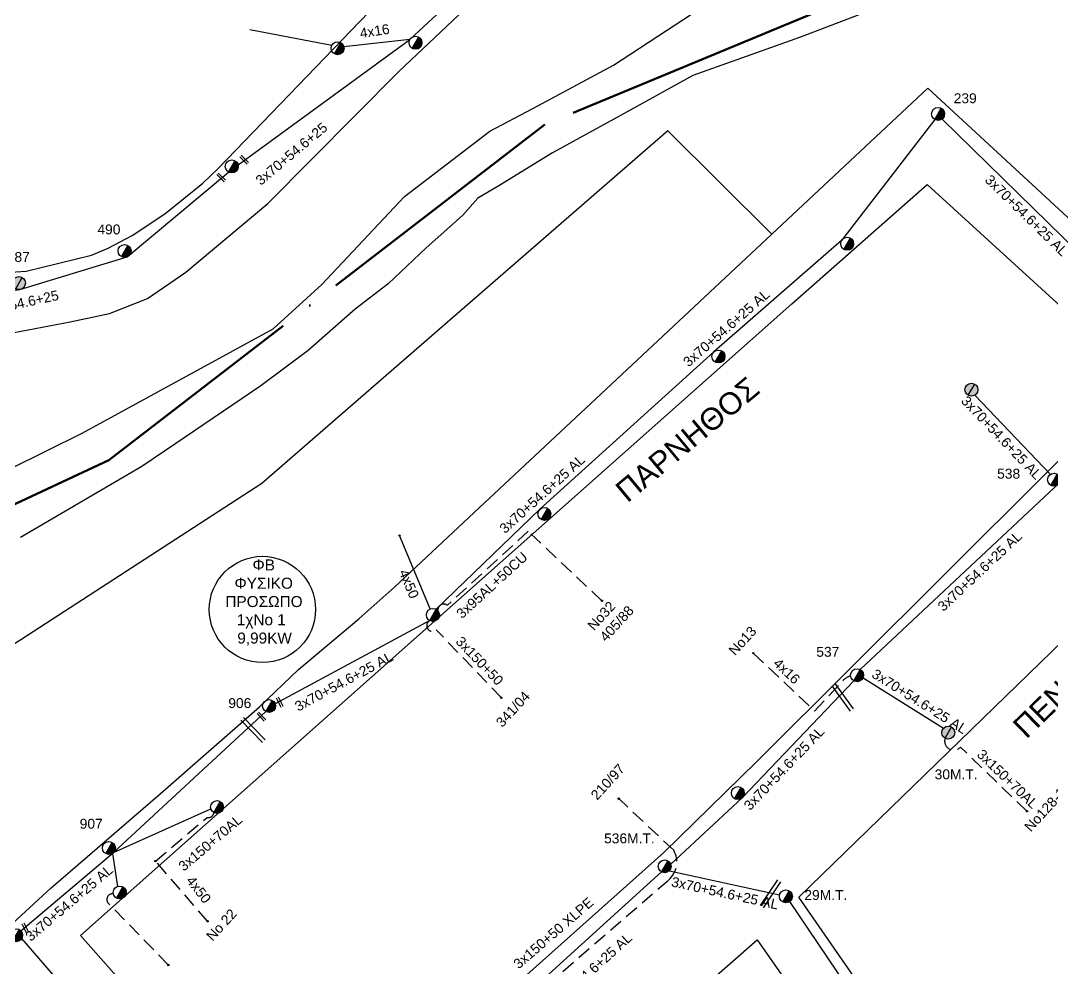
# Model space of a CAD drawing. Header units: millimetres. Extents: x 4998 to 7216, y 1887 to 2914.
# Drawn here: x 6443.3 to 6631, y 2391.1 to 2563.5 of the extents above; entities that cross this region are included whole.
import ezdxf
from ezdxf.enums import TextEntityAlignment as Align

# ---------------------------------------------------------------- set-up
doc = ezdxf.new("R2010")
doc.units = ezdxf.units.MM
doc.linetypes.add('ACAD_ISO04W100', pattern=[30, 24, -3, 0, -3])
doc.linetypes.add('DASHED', pattern=[19.05, 12.7, -6.35])
for name, color, linetype, lineweight in [('3x150+50', 7, 'Continuous', 30), ('3x150+50 XLPE', 7, 'SYN_LINE', 30), ('3x150+70AL', 7, 'DASHED', 30), ('3x70+54.6+25 AL', 7, 'SYN_LINE', 30), ('3x95AL+50CU', 7, 'Continuous', 30), ('4x120+25 AL', 7, 'SYN_LINE', 30), ('4x16', 7, 'Continuous', 30), ('4x50', 7, 'Continuous', 30), ('4x50AL', 7, 'Continuous', 30), ('Υπόβαθρο ΔΕΗ', 7, 'Continuous', 30)]:
    doc.layers.add(name, color=color, linetype=linetype, lineweight=lineweight)
for name, color, linetype in [('text οδών', 7, 'Continuous'), ('text_kalodion', 7, 'Continuous'), ('Άγνωστα', 7, 'Continuous'), ('Μηχανική τομή', 7, 'Continuous'), ('Στύλος Ξύλινος', 7, 'Continuous'), ('Στύλος Ξύλινος @ 1', 7, 'Continuous'), ('Στύλος ΦΜ', 7, 'Continuous'), ('Στύλος ΦΜ @ 1', 7, 'Continuous'), ('Συνδέσεις', 7, 'Continuous'), ('Τομή', 7, 'Continuous')]:
    doc.layers.add(name, color=color, linetype=linetype)
doc.styles.get("Standard").update_dxf_attribs({"font": 'ARIAL.TTF'})
doc.linetypes.add('PRANES_1r', pattern='A,0.5,[137,SPECLINE.shx,S=1,R=180,X=0,Y=0],0.5', length=1)
doc.linetypes.add('SYN_LINE', pattern='A,0.5,-0.0001,["/\\/\\/\\/",Standard,S=0.1,R=0,X=0,Y=-0.05],-0.25', length=0.7501)

# ---------------------------------------------------------------- blocks, each defined once
blk = doc.blocks.new('ΥΠΑΡΧΩΝ ΤΣΙΜΕΝΤΕΝΙΟΣ ΣΤΥΛΟΣ')
at = {"layer": 'Στύλος ΦΜ'}
blk.add_hatch(color=7, dxfattribs=at).paths.add_polyline_path([(-1.29, -2.28, 0.574793), (2.62, 0, 0.268822), (1.3, 2.27)])
at = {"layer": 'Στύλος ΦΜ', "color": 7}
blk.add_line((-1.29, -2.28), (1.3, 2.27), dxfattribs=at)
blk.add_circle((0, 0), 2.62, dxfattribs=at)
at = {"layer": 'Στύλος ΦΜ', "flags": 4}
for tag, p in [('ΑΡΙΘΜΟΣ', (-4.68, 8.05)), ('ΤΥΠΟΣ', (-4.91, 3.03))]:
    blk.add_attdef(tag, p, '', height=4, dxfattribs=at)
blk = doc.blocks.new('ΥΠΑΡΧΩΝ ΞΥΛΙΝΟΣ ΣΤΥΛΟΣ')
at = {"layer": 'Στύλος Ξύλινος'}
h = blk.add_hatch(color=7, dxfattribs=at)
h.paths.add_polyline_path([(-2.62, 0, 0.270008), (-1.29, -2.28), (1.3, 2.27, 0.576266)])
h.paths.add_polyline_path([(-1.29, -2.28, 0.574793), (2.62, 0, 0.268822), (1.3, 2.27)])
at = {"layer": 'Στύλος Ξύλινος', "color": 7}
blk.add_line((-1.29, -2.28), (1.3, 2.27), dxfattribs=at)
blk.add_circle((0, 0), 2.62, dxfattribs=at)
at = {"layer": 'Στύλος Ξύλινος', "flags": 4}
for tag, p in [('ΑΡΙΘΜΟΣ', (-4.91, 8.6)), ('ΤΥΠΟΣ', (-4.85, 3.39))]:
    blk.add_attdef(tag, p, '', height=4, dxfattribs=at)
blk = doc.blocks.new('ΤΟΜΗ')
at = {"layer": 'Τομή', "ltscale": 40}
for p, q in [((-5.68, 0), (17.06, 0)), ((-5.68, -2.77), (17.06, -2.77))]:
    blk.add_line(p, q, dxfattribs=at)
blk = doc.blocks.new('_ΣΥΝΔΕΣΗ')
at = {"layer": 'Συνδέσεις', "linetype": 'SYN_LINE', "ltscale": 40}
blk.add_hatch(color=256, dxfattribs=at).paths.add_polyline_path([(0.5, -0.01, 1), (-0.5, -0.01, 1)])
at = {"layer": 'Συνδέσεις'}
blk.add_circle((0, -0.01), 0.5, dxfattribs=at)
blk = doc.blocks.new('ΜΗΧΑΝΙΚΗ ΤΟΜΗ')
at = {"layer": 'Μηχανική τομή', "ltscale": 40}
for p, q in [((-1.89, 0.78), (5.68, 0.78)), ((-1.89, -0.78), (5.68, -0.78))]:
    blk.add_line(p, q, dxfattribs=at)

msp = doc.modelspace()

# ---------------------------------------------------------------- linework, layer by layer
at = {"lineweight": -3, "ltscale": 0.2}
msp.add_circle((6487.26, 2456.37), 9.67, dxfattribs=at)
at = {"layer": '3x150+50', "color": 30, "linetype": 'DASHED', "lineweight": -3, "ltscale": 0.2}
msp.add_lwpolyline([(6530.75, 2440.3), (6518.9, 2452.66, -1.120981), (6517.71, 2454.35, -49.458397)], format="xyb", dxfattribs=at)
at = {"layer": '3x150+50 XLPE', "color": 62, "linetype": 'DASHED', "lineweight": -3, "ltscale": 0.2}
msp.add_lwpolyline([(6525.82, 2380.47, 0.506627), (6533.31, 2383.03), (6561.21, 2407.17, 0.359949), (6562.11, 2412.55), (6552.11, 2421.94)], format="xyb", dxfattribs=at)
at = {"layer": '3x150+70AL', "color": 27, "linetype": 'DASHED', "lineweight": -3, "ltscale": 0.2}
msp.add_lwpolyline([(6626.41, 2419.63), (6614.28, 2431.31, -0.807266), (6611.5, 2432.93, 33.261886)], format="xyb", dxfattribs=at)
at = {"layer": '3x150+70AL', "color": 6, "linetype": 'DASHED', "lineweight": -3, "ltscale": 0.2}
msp.add_lwpolyline([(6467.8, 2410.58), (6477.18, 2418.54, 0.477068), (6478.42, 2419.39, -873.938368)], format="xyb", dxfattribs=at)
at = {"layer": '3x70+54.6+25 AL', "color": 133, "linetype": 'SYN_LINE', "lineweight": -3, "ltscale": 20}
for points in [[(6482.83, 2537.28), (6514.11, 2560.1), (6528.22, 2573.28), (6544.59, 2588.57)], [(6373.4, 2499.32), (6402.58, 2503), (6426.11, 2512.23), (6443.09, 2514.59), (6462.68, 2520.55), (6481.1, 2535.97)]]:
    msp.add_lwpolyline(points, dxfattribs=at)
at = {"layer": '3x70+54.6+25 AL', "color": 30, "linetype": 'SYN_LINE', "lineweight": -3, "ltscale": 20}
for points in [[(6609.65, 2545.53), (6592.67, 2523.54), (6569.44, 2503.25), (6537.77, 2474.62), (6518.87, 2456.4)], [(6656.11, 2504.66), (6635.8, 2521.34), (6610.96, 2545.63)], [(6517.71, 2454.35), (6489.6, 2439.17)]]:
    msp.add_lwpolyline(points, dxfattribs=at)
at = {"layer": '3x70+54.6+25 AL', "color": 27, "linetype": 'SYN_LINE', "lineweight": -3, "ltscale": 20}
for points in [[(6683.01, 2521.31), (6657.9, 2503.2), (6632.41, 2479.5), (6596.07, 2445.42)], [(6630.67, 2480.96), (6616.89, 2495.35)], [(6596.57, 2443.95), (6611.24, 2434.79)]]:
    msp.add_lwpolyline(points, dxfattribs=at)
at = {"layer": '3x70+54.6+25 AL', "color": 62, "linetype": 'SYN_LINE', "lineweight": -3, "ltscale": 20}
for points in [[(6561.58, 2410.03), (6574.64, 2422.15), (6594.9, 2443.38)], [(6496.09, 2351.18), (6530.75, 2382.16), (6559.89, 2408.6)], [(6561.32, 2408.8), (6581.38, 2404.42)]]:
    msp.add_lwpolyline(points, dxfattribs=at)
at = {"layer": '3x70+54.6+25 AL', "color": 6, "linetype": 'SYN_LINE', "lineweight": -3, "ltscale": 20}
for points in [[(6443.32, 2397.88), (6460.18, 2412.16), (6487.9, 2437.78)], [(6460.18, 2412.16), (6477.87, 2420.08)], [(6486.51, 2345.38), (6466.61, 2369.73), (6443.48, 2396.51)]]:
    msp.add_lwpolyline(points, dxfattribs=at)
at = {"layer": '3x95AL+50CU', "color": 30, "linetype": 'DASHED', "lineweight": -3, "ltscale": 0.2}
msp.add_lwpolyline([(6549.04, 2457.95), (6535.64, 2470.6), (6520.93, 2457.13, 0.696302), (6519.22, 2456.1, -74.498857)], format="xyb", dxfattribs=at)
at = {"layer": '4x120+25 AL', "color": 133, "linetype": 'SYN_LINE', "lineweight": -3, "ltscale": 20}
msp.add_lwpolyline([(6499.89, 2559.01), (6484.95, 2561.84)], dxfattribs=at)
at = {"layer": '4x16', "color": 133, "linetype": 'SYN_LINE', "lineweight": -3, "ltscale": 15}
msp.add_lwpolyline([(6514.11, 2560.1), (6502.1, 2558.77)], dxfattribs=at)
at = {"layer": '4x16', "color": 27, "linetype": 'DASHED', "lineweight": -3, "ltscale": 0.2}
msp.add_lwpolyline([(6576.6, 2448.42), (6587.75, 2437.89), (6592.88, 2443.39, -0.133423), (6594.31, 2444.28, -41.303454)], format="xyb", dxfattribs=at)
at = {"layer": '4x50', "color": 30, "linetype": 'SYN_LINE', "lineweight": -3, "ltscale": 20}
msp.add_lwpolyline([(6517.81, 2456.46), (6512.21, 2469.81)], dxfattribs=at)
at = {"layer": '4x50', "color": 6, "linetype": 'Continuous', "lineweight": -3, "ltscale": 0.2}
msp.add_lwpolyline([(6459.97, 2411.98), (6460.92, 2405.98)], dxfattribs=at)
at = {"layer": '4x50', "color": 6, "linetype": 'DASHED', "lineweight": -3, "ltscale": 0.2}
msp.add_lwpolyline([(6477.29, 2399.62), (6467.8, 2410.58)], dxfattribs=at)
msp.add_lwpolyline([(6470.14, 2391.67), (6459.26, 2402.85, -0.710807), (6460.15, 2404.62, -0.613613)], format="xyb", dxfattribs=at)
at = {"layer": '4x50AL', "color": 1, "linetype": 'Continuous', "lineweight": -3, "ltscale": 0.2}
msp.add_lwpolyline([(6621.92, 2361.12), (6602.25, 2375.05), (6583.23, 2403.21)], dxfattribs=at)
at = {"layer": 'Υπόβαθρο ΔΕΗ', "color": 1, "linetype": 'ACAD_ISO04W100', "lineweight": 50, "ltscale": 2}
msp.add_lwpolyline([(6875.63, 2894.56), (6877.34, 2846.94), (6789.46, 2728.42), (6770.52, 2707.68), (6735.34, 2642.61), (6643.69, 2588.11), (6538.68, 2544.64), (6459.34, 2483.54), (6366.41, 2440.13), (6240.21, 2423.29), (6175.15, 2420.75), (6157.42, 2411.94), (6117.06, 2377.02), (6097.86, 2354.42), (6056.76, 2253.54), (6013.41, 2177.22), (5914.93, 2205.37), (5712.02, 2301.75), (5516.53, 2394.53), (5477.12, 2307.98), (5198.63, 2458.37), (5075.92, 2223.97), (5041.82, 2232.51)], dxfattribs=at)
at = {"layer": 'Υπόβαθρο ΔΕΗ', "linetype": 'PRANES_1r', "lineweight": -3, "ltscale": 0.2}
for points in [[(6434.9, 2478.8), (6454.46, 2488.44), (6489.25, 2507.44), (6498.08, 2515.5), (6513.11, 2531.52), (6528.64, 2543.39), (6536.49, 2547.57), (6551.17, 2555.41), (6565.53, 2564.8), (6582.93, 2572.9), (6594.04, 2575.64), (6606.93, 2580.14), (6629.43, 2587.99), (6647.01, 2594.13), (6660.72, 2604.12), (6691.54, 2623.96), (6706.98, 2633.73), (6738.15, 2653.35)], [(6742.07, 2644.92), (6729.85, 2628.89), (6716.49, 2621.47), (6665.51, 2596.88), (6654.41, 2588.6), (6644.48, 2583.23), (6585.03, 2560.47), (6565.6, 2553.57), (6553.11, 2546.66), (6540.07, 2539.45), (6530.26, 2533.49), (6526.49, 2531.2), (6523.75, 2528.11), (6519.74, 2524.55), (6517.05, 2522.17), (6510.12, 2515.63), (6504.17, 2511.02), (6495.58, 2503.52), (6486.95, 2497.04), (6471.53, 2486.6), (6465.31, 2482.38), (6443.26, 2469.48)]]:
    msp.add_lwpolyline(points, dxfattribs=at)
at = {"layer": 'Υπόβαθρο ΔΕΗ', "color": 7, "lineweight": -3}
for points in [[(6436.94, 2505.82), (6452.29, 2508.69), (6459.44, 2510.21), (6466.36, 2512.97), (6473.32, 2517.74), (6488.28, 2530.26), (6512.11, 2554.3), (6599.34, 2636.7)], [(6434.81, 2517.33), (6444.28, 2517.91), (6456.19, 2520.85), (6459.18, 2522.15), (6463.59, 2524.42), (6469.49, 2528.37), (6476.43, 2533.94), (6479.22, 2536.6), (6530.82, 2590.26), (6433.44, 2607.76)], [(6682.69, 2524.46), (6657.53, 2505.79), (6608.37, 2551.22), (6579.95, 2524.66), (6561.02, 2543.5), (6487.18, 2479.27), (6443.27, 2450.84), (6426.21, 2440.03), (6413.95, 2426.28), (6439.41, 2397.09), (6448.81, 2405.68), (6468.65, 2422.81), (6486.72, 2438.65), (6493.84, 2445.45), (6504.81, 2454.64), (6511.36, 2460.47), (6525.8, 2474.04), (6525.8, 2474.04), (6547.06, 2493.88), (6579.95, 2524.66)]]:
    msp.add_lwpolyline(points, dxfattribs=at)
for points in [[(6454.17, 2397.06), (6583.61, 2511.99), (6608.26, 2533.7), (6647.08, 2498.29), (6577.14, 2428.58), (6560.34, 2412.14), (6493.52, 2352.5)], [(6584.9, 2403.99), (6666.46, 2483.22), (6715.32, 2446.74), (6660.58, 2396.56), (6622.87, 2362.28), (6609.09, 2373.08), (6602.94, 2377.92)], [(6577.33, 2396.23), (6593.44, 2373.16), (6613.8, 2355.69), (6576.13, 2326.12), (6550.13, 2298.48), (6509.99, 2337.23)]]:
    msp.add_lwpolyline(points, close=True, dxfattribs=at)

# ---------------------------------------------------------------- block references
at = {"layer": 'Μηχανική τομή', "lineweight": -3}
for p, xscale, yscale, zscale, rotation in [((6483.6, 2538.55), 0.2499999999999677, 0.2499999999999677, 0.2499999999999677, 315.7867480969406), ((6479.42, 2535.33), 0.2499999999999677, 0.2499999999999677, 0.2499999999999677, 315.7867480969406), ((6490.17, 2439.96), 0.2499999999999676, 0.2499999999999676, 0.2499999999999676, 296.9994290486534), ((6486.75, 2437.2), 0.2499999999999676, 0.2499999999999676, 0.2499999999999676, 312.7121887467375), ((6443.88, 2398.83), 0.2499999999999676, 0.2499999999999676, 0.2499999999999676, 296.9994290486534)]:
    msp.add_blockref('ΜΗΧΑΝΙΚΗ ΤΟΜΗ', p, dxfattribs=dict(at, xscale=xscale, yscale=yscale, zscale=zscale, rotation=rotation))
at = {"layer": 'Στύλος Ξύλινος @ 1', "lineweight": -3, "ltscale": 40}
ref = msp.add_blockref('ΥΠΑΡΧΩΝ ΞΥΛΙΝΟΣ ΣΤΥΛΟΣ', (6442.95, 2515.76), dxfattribs=dict(at, xscale=0.449999999999962, yscale=0.449999999999962, zscale=0.449999999999962))
ref.add_attrib('ΤΥΠΟΣ', '487', (6440.74, 2519.62), dxfattribs={"layer": 'Στύλος Ξύλινος', "height": 1.8, "flags": 4})
at = {"layer": 'Στύλος Ξύλινος @ 1', "lineweight": -3, "ltscale": 40, "xscale": 0.4499999999998517, "yscale": 0.4499999999998517, "zscale": 0.4499999999998517}
msp.add_blockref('ΥΠΑΡΧΩΝ ΞΥΛΙΝΟΣ ΣΤΥΛΟΣ', (6616.3, 2496.37), dxfattribs=at)
at = {"layer": 'Στύλος Ξύλινος @ 1', "lineweight": -3, "ltscale": 40}
ref = msp.add_blockref('ΥΠΑΡΧΩΝ ΞΥΛΙΝΟΣ ΣΤΥΛΟΣ', (6612.08, 2433.96), dxfattribs=dict(at, xscale=0.4499999999998517, yscale=0.4499999999998517, zscale=0.4499999999998517))
ref.add_attrib('ΤΥΠΟΣ', '30M.T.', (6609.6, 2425.46), dxfattribs={"layer": 'Στύλος Ξύλινος', "height": 1.8, "flags": 4})
at = {"layer": 'Στύλος ΦΜ @ 1', "lineweight": -3, "ltscale": 40}
for p, xscale, yscale, zscale in [((6500.95, 2558.51), 0.4500000000003782, 0.4500000000003782, 0.4500000000003782), ((6515.12, 2559.5), 0.4500000000003782, 0.4500000000003782, 0.4500000000003782), ((6481.69, 2537), 0.4500000000003782, 0.4500000000003782, 0.4500000000003782), ((6593.68, 2522.92), 0.4500000000003472, 0.4500000000003472, 0.4500000000003472), ((6570.26, 2502.41), 0.4500000000003471, 0.4500000000003471, 0.4500000000003471), ((6538.57, 2473.75), 0.4500000000003471, 0.4500000000003471, 0.4500000000003471), ((6518.29, 2455.38), 0.4500000000003471, 0.4500000000003471, 0.4500000000003471), ((6573.78, 2422.95), 0.4499999999997889, 0.4499999999997889, 0.4499999999997889), ((6479, 2420.42), 0.4500000000003471, 0.4500000000003471, 0.4500000000003471), ((6461.3, 2404.86), 0.4500000000003471, 0.4500000000003471, 0.4500000000003471)]:
    msp.add_blockref('ΥΠΑΡΧΩΝ ΤΣΙΜΕΝΤΕΝΙΟΣ ΣΤΥΛΟΣ', p, dxfattribs=dict(at, xscale=xscale, yscale=yscale, zscale=zscale))
ref = msp.add_blockref('ΥΠΑΡΧΩΝ ΤΣΙΜΕΝΤΕΝΙΟΣ ΣΤΥΛΟΣ', (6610.23, 2546.56), dxfattribs=dict(at, xscale=0.4500000000003739, yscale=0.4500000000003739, zscale=0.4500000000003739))
ref.add_attrib('ΤΥΠΟΣ', '239', (6613.07, 2548.51), dxfattribs={"layer": 'Στύλος ΦΜ', "height": 1.8, "flags": 4})
ref = msp.add_blockref('ΥΠΑΡΧΩΝ ΤΣΙΜΕΝΤΕΝΙΟΣ ΣΤΥΛΟΣ', (6462.17, 2521.61), dxfattribs=dict(at, xscale=0.4500000000003703, yscale=0.4500000000003703, zscale=0.4500000000003703))
ref.add_attrib('ΤΥΠΟΣ', '490', (6457.23, 2524.63), dxfattribs={"layer": 'Στύλος ΦΜ', "height": 1.8, "flags": 4})
ref = msp.add_blockref('ΥΠΑΡΧΩΝ ΤΣΙΜΕΝΤΕΝΙΟΣ ΣΤΥΛΟΣ', (6631.33, 2479.98), dxfattribs=dict(at, xscale=0.4500000000003471, yscale=0.4500000000003471, zscale=0.4500000000003471))
ref.add_attrib('ΤΥΠΟΣ', '538', (6620.97, 2480.18), dxfattribs={"layer": 'Στύλος ΦΜ', "height": 1.8, "flags": 4})
ref = msp.add_blockref('ΥΠΑΡΧΩΝ ΤΣΙΜΕΝΤΕΝΙΟΣ ΣΤΥΛΟΣ', (6595.48, 2444.4), dxfattribs=dict(at, xscale=0.4500000000003471, yscale=0.4500000000003471, zscale=0.4500000000003471))
ref.add_attrib('ΤΥΠΟΣ', '537', (6588.06, 2447.76), dxfattribs={"layer": 'Στύλος ΦΜ', "height": 1.8, "flags": 4})
ref = msp.add_blockref('ΥΠΑΡΧΩΝ ΤΣΙΜΕΝΤΕΝΙΟΣ ΣΤΥΛΟΣ', (6488.48, 2438.8), dxfattribs=dict(at, xscale=0.4500000000003471, yscale=0.4500000000003471, zscale=0.4500000000003471))
ref.add_attrib('ΤΥΠΟΣ', '906', (6481.05, 2438.43), dxfattribs={"layer": 'Στύλος ΦΜ', "height": 1.8, "flags": 4})
ref = msp.add_blockref('ΥΠΑΡΧΩΝ ΤΣΙΜΕΝΤΕΝΙΟΣ ΣΤΥΛΟΣ', (6459.32, 2412.96), dxfattribs=dict(at, xscale=0.4500000000003471, yscale=0.4500000000003471, zscale=0.4500000000003471))
ref.add_attrib('ΤΥΠΟΣ', '907', (6454.01, 2416.47), dxfattribs={"layer": 'Στύλος ΦΜ', "height": 1.8, "flags": 4})
ref = msp.add_blockref('ΥΠΑΡΧΩΝ ΤΣΙΜΕΝΤΕΝΙΟΣ ΣΤΥΛΟΣ', (6560.47, 2409.62), dxfattribs=dict(at, xscale=0.4499999999997889, yscale=0.4499999999997889, zscale=0.4499999999997889))
ref.add_attrib('ΤΥΠΟΣ', '536M.T.', (6549.44, 2413.81), dxfattribs={"layer": 'Στύλος ΦΜ', "height": 1.8, "flags": 4})
ref = msp.add_blockref('ΥΠΑΡΧΩΝ ΤΣΙΜΕΝΤΕΝΙΟΣ ΣΤΥΛΟΣ', (6582.53, 2404.16), dxfattribs=dict(at, xscale=0.4499999999998399, yscale=0.4499999999998399, zscale=0.4499999999998399))
ref.add_attrib('ΤΥΠΟΣ', '29M.T.', (6585.89, 2403.5), dxfattribs={"layer": 'Στύλος ΦΜ', "height": 1.8, "rotation": 360, "flags": 4})
ref = msp.add_blockref('ΥΠΑΡΧΩΝ ΤΣΙΜΕΝΤΕΝΙΟΣ ΣΤΥΛΟΣ', (6442.45, 2397.09), dxfattribs=dict(at, xscale=0.4499999999997661, yscale=0.4499999999997661, zscale=0.4499999999997661))
ref.add_attrib('ΤΥΠΟΣ', '908', (6437.72, 2402.46), dxfattribs={"layer": 'Στύλος ΦΜ', "height": 1.8, "flags": 4})
at = {"layer": 'Συνδέσεις', "lineweight": -3, "xscale": 0.25, "yscale": 0.25, "zscale": 0.25}
for p in [(6512.21, 2469.81), (6549.04, 2457.95), (6576.6, 2448.42), (6530.75, 2440.3), (6552.11, 2421.94), (6626.41, 2419.64), (6467.8, 2410.58), (6477.29, 2399.62), (6470.14, 2391.67)]:
    msp.add_blockref('_ΣΥΝΔΕΣΗ', p, dxfattribs=at)
at = {"layer": 'Τομή', "lineweight": -3}
for p, xscale, yscale, zscale, rotation in [((6592.29, 2441.74), 0.2499999999999994, 0.2499999999999994, 0.2499999999999994, 305.5939620472553), ((6484.81, 2435.72), 0.2499999999999995, 0.2499999999999995, 0.2499999999999995, 314.3801961794199), ((6580.78, 2405.63), 0.2499999999999994, 0.2499999999999994, 0.2499999999999994, 235.9230346398365)]:
    msp.add_blockref('ΤΟΜΗ', p, dxfattribs=dict(at, xscale=xscale, yscale=yscale, zscale=zscale, rotation=rotation))

# ---------------------------------------------------------------- texts
at = {"layer": 'text οδών', "lineweight": -3}
for s, rotation, p in [('ΠΑΡΝΗΘΟΣ', 39.7776, (6564.58, 2487.34)), ('ΠΕΝΤΕΛΗΣ', 44.1691, (6635.7, 2444.62))]:
    msp.add_text(s, height=4, rotation=rotation, dxfattribs=at).set_placement(p, align=Align.MIDDLE_CENTER)
at = {"layer": 'text_kalodion', "linetype": 'Continuous', "lineweight": -3, "ltscale": 0.2}
for s, rotation, p in [('4x16', 9.0745, (6507.69, 2561.64)), ('3x70+54.6+25', 39.9974, (6492.55, 2539.3)), ('3x70+54.6+25 AL', 315.6461, (6626.32, 2528.09)), ('3x70+54.6+25', 12.3941, (6442.3, 2511.9)), ('3x70+54.6+25 AL', 41.1254, (6571.69, 2507.6)), ('3x70+54.6+25 AL', 313.7428, (6621.78, 2487.65)), ('3x70+54.6+25 AL', 42.116, (6538.17, 2477.4)), ('3x70+54.6+25 AL', 43.1594, (6617.81, 2463.34)), ('3x95AL+50CU', 42.4732, (6529.03, 2460.8)), ('4x50', 292.7746, (6513.94, 2461.03)), ('3x150+50', 313.799, (6526.79, 2447.02)), ('3x70+54.6+25 AL', 28.376, (6502.09, 2443.27)), ('4x16', 316.6513, (6582.69, 2445.15)), ('3x70+54.6+25 AL', 328.0285, (6606.87, 2439.64)), ('3x70+54.6+25 AL', 46.3294, (6582.19, 2427.46)), ('3x150+70AL', 316.0798, (6622.88, 2425.53)), ('3x150+70AL', 40.3818, (6477.78, 2413.91)), ('3x70+54.6+25 AL', 40.2654, (6452.09, 2402.95)), ('4x50', 308.1096, (6475.67, 2405.39)), ('3x70+54.6+25 AL', 347.6652, (6571.45, 2404.75)), ('3x150+50 XLPE', 40.8652, (6540.22, 2397.49)), ('3x70+54.6+25 AL', 42.2221, (6546.73, 2390.36))]:
    msp.add_text(s, height=1.8, rotation=rotation, dxfattribs=at).set_placement(p, align=Align.MIDDLE_CENTER)
at = {"layer": 'Άγνωστα', "color": 7, "lineweight": -3, "char_height": 1.8, "width": 4.55191440096314e-14, "attachment_point": 1, "rotation": 47.5644}
for s, insert in [('No32\\P405/88', (6546.27, 2453.61)), ('No13', (6571.95, 2449.07)), ('341/04', (6529.59, 2436)), ('210/97', (6546.85, 2422.77)), ('No128-130', (6625.77, 2416.98)), ('No 22', (6476.87, 2397.11))]:
    msp.add_mtext(s, dxfattribs=dict(at, insert=insert))
at = {"layer": 'Υπόβαθρο ΔΕΗ', "lineweight": -3, "char_height": 2, "width": 17.2548, "attachment_point": 1}
for s, insert in [('{\\W8.64836; }ΦΒ \\P{\\W4.42067; }ΦΥΣΙΚΟ \\P{\\W2.28183; }ΠΡΟΣΩΠΟ', (6478.75, 2465.48)), ('{\\W5.64925; }1χΝο 1\\P{\\W5.75643; }9,99KW', (6478.22, 2455.5))]:
    msp.add_mtext(s, dxfattribs=dict(at, insert=insert))

doc.saveas('drawing.dxf')
